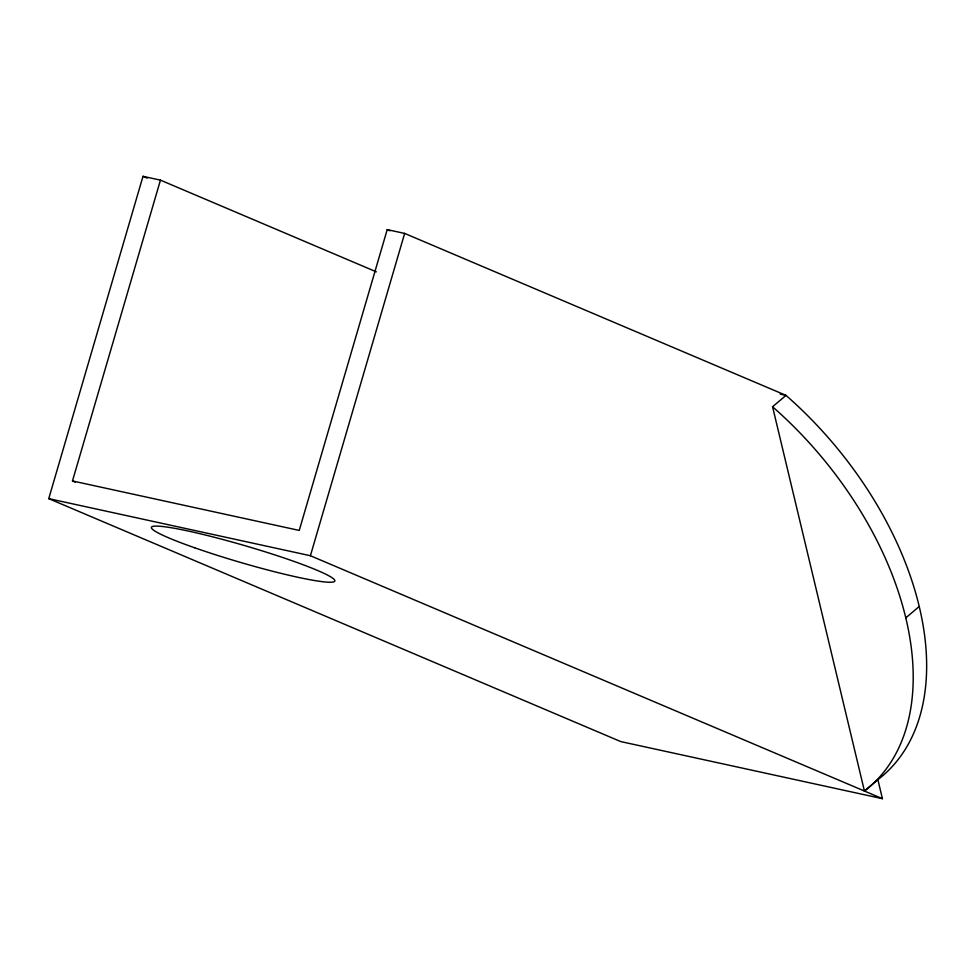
<?xml version="1.0" encoding="UTF-8"?>
<svg xmlns="http://www.w3.org/2000/svg" width="975" height="975" viewBox="0 0 975 975"><rect width="100%" height="100%" fill="white"/><g stroke="black" fill="none" stroke-linecap="round" stroke-linejoin="round"><path stroke-width="1.46" d="M160.448 180.131L72.479 480.955L299.24 530.424L387.209 229.613L404.649 233.415L785.996 395.375A285.809 177.779 49.7 0 1 877.866 779.659L882.412 798.671L620.758 741.585L48.75 498.639L142.996 176.329L160.448 180.131L376.35 271.842M882.412 798.671L310.403 555.726L404.649 233.415M877.866 779.659L864.435 791.03L772.566 406.758L785.996 395.375L780.183 394.107M905.714 617.918L919.145 606.548M48.75 498.639L310.403 555.726M387.209 229.613L390.012 230.795M142.996 176.329L147.201 178.12M72.479 480.955L75.282 482.15M772.566 406.758A285.809 177.779 49.7 0 1 864.435 791.03M194.634 547.767A95.538 8.653 16.3 0 0 334.815 581.051A95.538 8.653 16.3 0 0 199.948 533.703A95.538 8.653 16.3 0 0 194.634 547.767"/></g></svg>
